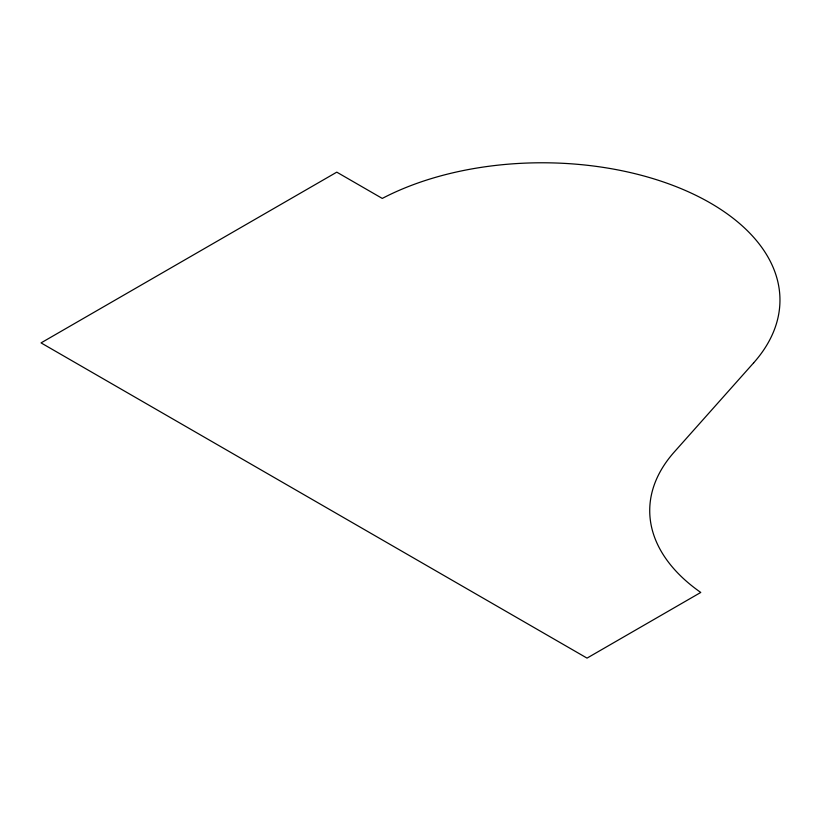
<?xml version="1.0" encoding="UTF-8"?>
<svg xmlns="http://www.w3.org/2000/svg" width="821" height="821" viewBox="0 0 821 821"><rect width="100%" height="100%" fill="white"/><g stroke="black" fill="none" stroke-linecap="round" stroke-linejoin="round"><path stroke-width="1.23" d="M753.647 362.851L674.328 451.94A222.286 128.333 0 0 0 700.765 592.444L587.025 658.114L41.05 342.891L336.784 172.153L382.278 198.425A237.823 137.302 0 0 1 686.869 191.129A237.823 137.302 0 0 1 753.647 362.851"/></g></svg>
